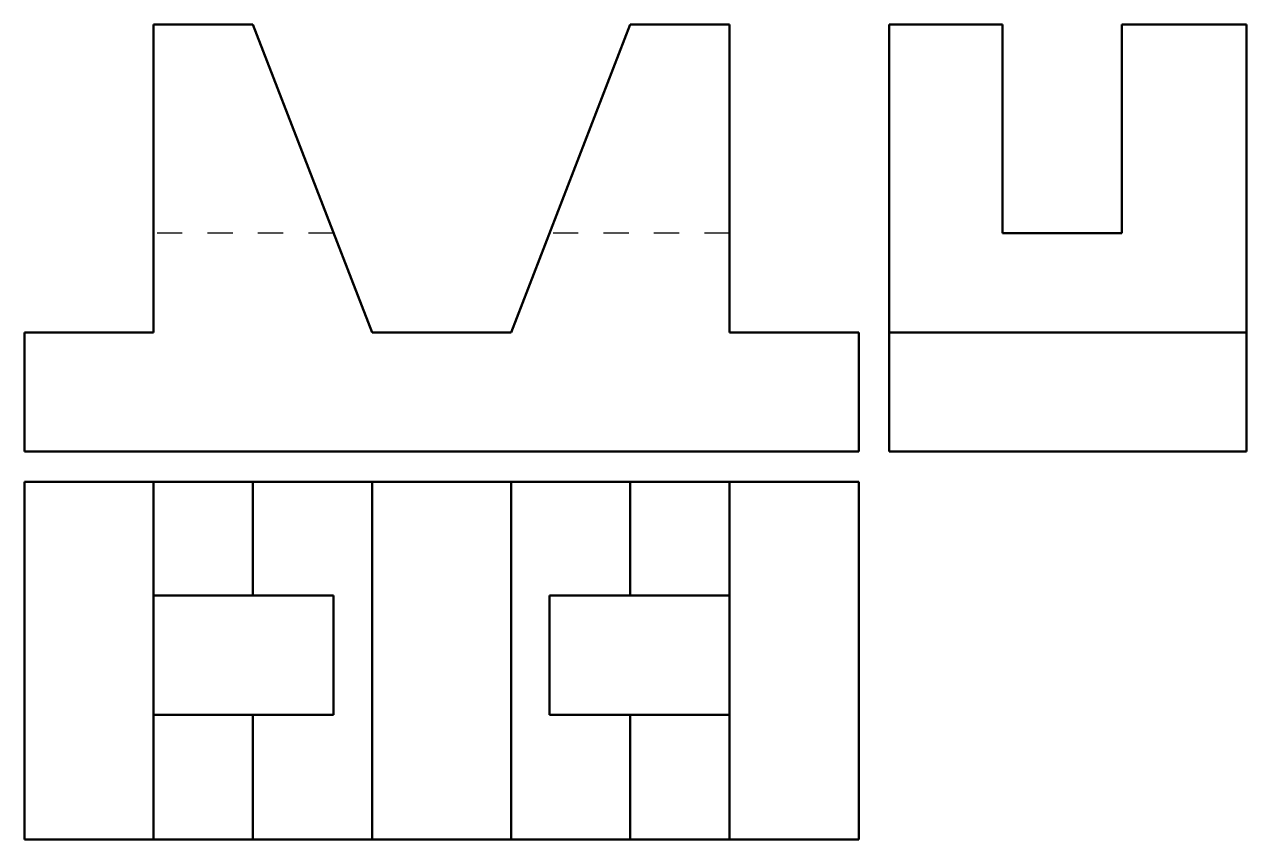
# Model space of a CAD drawing. Header units: inches. Extents: x 0 to 4.84, y 0 to 3.23.
import ezdxf

# ---------------------------------------------------------------- set-up
doc = ezdxf.new("R2010")
doc.units = ezdxf.units.IN
doc.header["$LTSCALE"] = 0.436336
doc.header["$MEASUREMENT"] = 0
doc.linetypes.add('DASHED', pattern=[0.2067, 0.1654, -0.0413])
doc.layers.add('Visible(Default)', color=7, linetype='Continuous', lineweight=50)

msp = doc.modelspace()

# ---------------------------------------------------------------- linework, layer by layer
at = {"linetype": 'DASHED'}
for p, q in [((1.2256, 2.4037), (0.5118, 2.4037)), ((2.7953, 2.4037), (2.0815, 2.4037))]:
    msp.add_line(p, q, dxfattribs=at)
at = {"layer": 'Visible(Default)'}
for p, q in [((0.9055, 3.2305), (0.5118, 3.2305)), ((0.5118, 3.2305), (0.5118, 2.01)), ((1.378, 2.01), (0.9055, 3.2305)), ((2.4016, 3.2305), (1.9291, 2.01)), ((2.7953, 3.2305), (2.4016, 3.2305)), ((2.7953, 2.01), (2.7953, 3.2305)), ((3.4273, 3.2305), (3.4273, 2.01)), ((3.8776, 3.2305), (3.4273, 3.2305)), ((3.8776, 2.4037), (3.8776, 3.2305)), ((4.8447, 3.2305), (4.35, 3.2305)), ((4.35, 3.2305), (4.35, 2.4037)), ((4.8447, 3.2305), (4.8447, 2.01)), ((4.35, 2.4037), (3.8776, 2.4037)), ((0, 2.01), (0, 1.5376)), ((0.5118, 2.01), (0, 2.01)), ((1.9291, 2.01), (1.378, 2.01)), ((3.3071, 2.01), (2.7953, 2.01)), ((3.3071, 1.5376), (3.3071, 2.01)), ((3.4273, 2.01), (3.4273, 1.5376)), ((4.8447, 2.01), (3.4273, 2.01)), ((4.8447, 2.01), (4.8447, 1.5376)), ((0, 1.5376), (3.3071, 1.5376)), ((4.8447, 1.5376), (3.4273, 1.5376)), ((0.5118, 1.4173), (0, 1.4173)), ((0, 0), (0, 1.4173)), ((0.9055, 1.4173), (0.5118, 1.4173)), ((0.5118, 0.9671), (0.5118, 1.4173)), ((1.378, 1.4173), (0.9055, 1.4173)), ((0.9055, 0.9671), (0.9055, 1.4173)), ((1.9291, 1.4173), (1.378, 1.4173)), ((1.378, 0), (1.378, 1.4173)), ((2.4016, 1.4173), (1.9291, 1.4173)), ((1.9291, 0), (1.9291, 1.4173)), ((2.7953, 1.4173), (2.4016, 1.4173)), ((2.4016, 0.9671), (2.4016, 1.4173)), ((3.3071, 1.4173), (2.7953, 1.4173)), ((2.7953, 0.9671), (2.7953, 1.4173)), ((3.3071, 0), (3.3071, 1.4173)), ((0.5118, 0.9671), (0.9055, 0.9671)), ((0.5118, 0.4947), (0.5118, 0.9671)), ((0.9055, 0.9671), (1.2256, 0.9671)), ((1.2256, 0.9671), (1.2256, 0.4947)), ((2.0815, 0.4947), (2.0815, 0.9671)), ((2.0815, 0.9671), (2.4016, 0.9671)), ((2.4016, 0.9671), (2.7953, 0.9671)), ((2.7953, 0.4947), (2.7953, 0.9671)), ((0.5118, 0.4947), (0.9055, 0.4947)), ((0.5118, 0), (0.5118, 0.4947)), ((1.2256, 0.4947), (0.9055, 0.4947)), ((0.9055, 0), (0.9055, 0.4947)), ((2.4016, 0.4947), (2.0815, 0.4947)), ((2.4016, 0.4947), (2.7953, 0.4947)), ((2.4016, 0), (2.4016, 0.4947)), ((2.7953, 0), (2.7953, 0.4947)), ((0.5118, 0), (0, 0)), ((0.9055, 0), (0.5118, 0)), ((1.378, 0), (0.9055, 0)), ((1.9291, 0), (1.378, 0)), ((2.4016, 0), (1.9291, 0)), ((2.7953, 0), (2.4016, 0)), ((3.3071, 0), (2.7953, 0))]:
    msp.add_line(p, q, dxfattribs=at)

doc.saveas('drawing.dxf')
